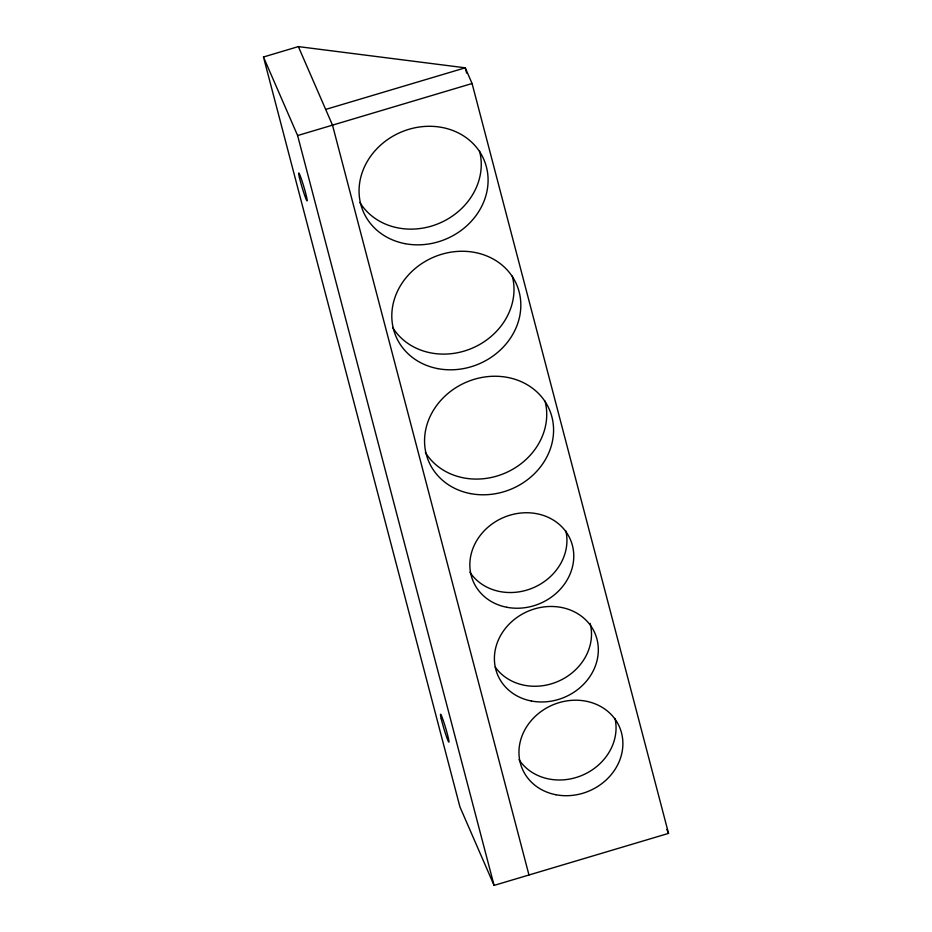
<?xml version="1.0" encoding="UTF-8"?>
<svg xmlns="http://www.w3.org/2000/svg" width="932" height="932" viewBox="0 0 932 932"><rect width="100%" height="100%" fill="white"/><g stroke="black" fill="none" stroke-linecap="round" stroke-linejoin="round"><path stroke-width="1.4" d="M263.465 57.003L298.357 46.6L465.243 67.815L472.081 83.519L668.535 833.383L494.077 885.4L459.919 806.856L263.465 57.003L297.611 135.548L494.077 885.4M325.676 109.428L465.243 67.815L466.652 73.174M297.611 135.548L472.081 83.519M666.834 829.445L668.535 833.383M298.357 46.6L332.503 125.144L528.968 874.997M479.549 151.135A65.671 57.982 -23.5 0 1 439.555 223.167A65.671 57.982 -23.5 0 1 359.892 202.5M565.887 531.007A52.903 46.717 -23.5 0 1 533.349 587.731A52.903 46.717 -23.5 0 1 469.903 572.225M590.131 623.426A52.903 46.717 -23.5 0 1 559.305 680.838A52.903 46.717 -23.5 0 1 495.23 667.079M615.004 718.479A52.903 46.717 -23.5 0 1 582.465 775.191A52.903 46.717 -23.5 0 1 519.019 759.685M545.034 401.086A65.671 57.982 -23.5 0 1 505.039 473.118A65.671 57.982 -23.5 0 1 425.376 452.451M512.297 276.105A65.671 57.982 -23.5 0 1 472.291 348.149A65.671 57.982 -23.5 0 1 392.64 327.482M299.428 177.558A14.597 0.932 73.4 0 0 306.779 200.566A14.597 0.932 73.4 0 0 302.527 182.474A14.597 0.932 73.4 0 0 299.428 177.558M441.232 718.805A14.597 0.932 73.4 0 0 448.583 741.814A14.597 0.932 73.4 0 0 444.331 723.721A14.597 0.932 73.4 0 0 441.232 718.805M404.931 243.636A65.671 57.982 -23.5 0 0 486.387 166.84A65.671 57.982 -23.5 0 0 379.406 146.231A65.671 57.982 -23.5 0 0 404.931 243.636M437.679 368.606A65.671 57.982 -23.5 0 0 519.124 291.809A65.671 57.982 -23.5 0 0 412.154 271.2A65.671 57.982 -23.5 0 0 437.679 368.606M470.415 493.587A65.671 57.982 -23.5 0 0 551.872 416.79A65.671 57.982 -23.5 0 0 444.902 396.182A65.671 57.982 -23.5 0 0 470.415 493.587M506.787 607.268A52.903 46.717 -23.5 0 0 572.399 545.406A52.903 46.717 -23.5 0 0 486.224 528.805A52.903 46.717 -23.5 0 0 506.787 607.268M531.345 701.004A52.903 46.717 -23.5 0 0 596.958 639.142A52.903 46.717 -23.5 0 0 510.783 622.529A52.903 46.717 -23.5 0 0 531.345 701.004M555.903 794.74A52.903 46.717 -23.5 0 0 621.516 732.867A52.903 46.717 -23.5 0 0 535.341 716.265A52.903 46.717 -23.5 0 0 555.903 794.74"/></g></svg>
